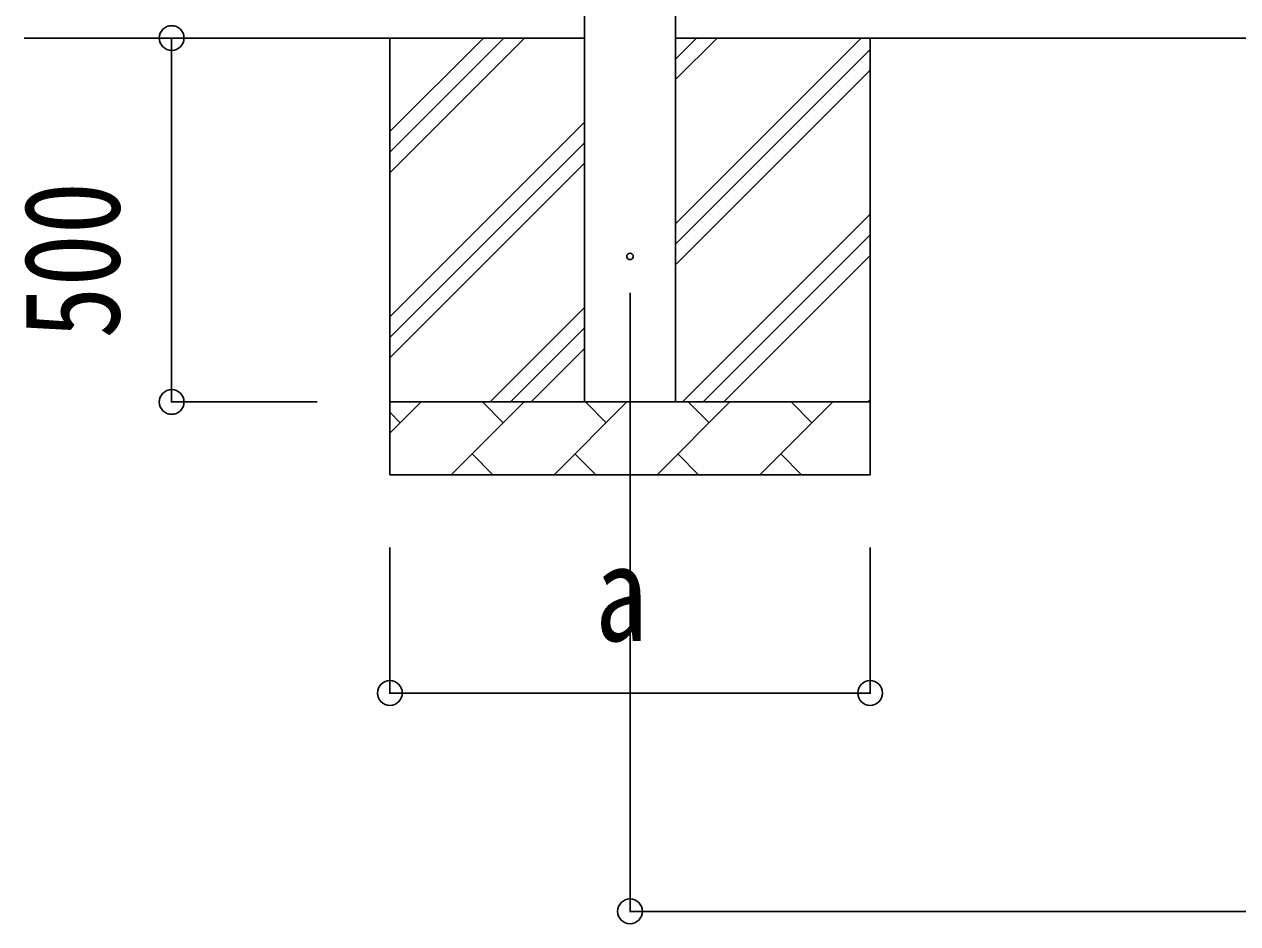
# Model space of a CAD drawing. Units: millimetres, scale not verified. Extents: x -16820 to 16820, y -11880 to 11880.
# Drawn here: x -15407 to -13740, y -6417 to -5181 of the extents above; entities that cross this region are included whole.
import ezdxf
from ezdxf.enums import TextEntityAlignment as Align

# ---------------------------------------------------------------- set-up
doc = ezdxf.new("R2010")
doc.units = ezdxf.units.MM
doc.header["$LTSCALE"] = 50
for name, color, linetype in [('0-4_YKK_12', 2, 'Continuous'), ('0-5_YKK_13', 4, 'Continuous'), ('0-6_YKK_A1', 4, 'Continuous'), ('0-7_YKK_D', 6, 'Continuous')]:
    doc.layers.add(name, color=color, linetype=linetype)
doc.styles.add('ＭＳ ゴシック', font='')
doc.styles.get('ＭＳ ゴシック').set_extended_font_data('MS Gothic')

msp = doc.modelspace()

# ---------------------------------------------------------------- linework, layer by layer
at = {"layer": '0-4_YKK_12'}
msp.add_line((-14574.92, -5550), (-14574.92, -6050), dxfattribs=at)
at = {"layer": '0-5_YKK_13'}
msp.add_circle((-14574.92, -5500), 4.5, dxfattribs=at)
at = {"layer": '0-6_YKK_A1'}
for p, q in [((-14637.42, -5700), (-14637.42, -2900)), ((-14512.42, -2900), (-14512.42, -5700)), ((-14637.42, -5200), (-15407.42, -5200)), ((-14904.92, -5200), (-14904.92, -5800)), ((-14904.92, -5385.05), (-14719.87, -5200)), ((-14904.92, -5356.77), (-14748.15, -5200)), ((-14904.92, -5328.48), (-14776.44, -5200)), ((-11764.42, -5200), (-14512.42, -5200)), ((-14512.42, -5455.1), (-14257.32, -5200)), ((-14512.42, -5257.11), (-14455.31, -5200)), ((-14512.42, -5228.82), (-14483.6, -5200)), ((-14244.92, -5200), (-14244.92, -5800)), ((-14512.42, -5483.38), (-14244.92, -5215.88)), ((-14512.42, -5511.67), (-14244.92, -5244.17)), ((-14904.92, -5583.04), (-14637.42, -5315.54)), ((-14904.92, -5611.32), (-14637.42, -5343.82)), ((-14904.92, -5639.61), (-14637.42, -5372.11)), ((-14502.76, -5700), (-14244.92, -5442.16)), ((-14474.48, -5700), (-14244.92, -5470.44)), ((-14446.19, -5700), (-14244.92, -5498.73)), ((-14767.32, -5700), (-14637.42, -5570.1)), ((-14739.04, -5700), (-14637.42, -5598.38)), ((-14710.75, -5700), (-14637.42, -5626.67)), ((-14904.92, -5700), (-14244.92, -5700)), ((-14904.92, -5742.89), (-14862.03, -5700)), ((-14820.61, -5800), (-14720.61, -5700)), ((-14749.16, -5728.55), (-14777.71, -5700)), ((-14679.18, -5800), (-14579.18, -5700)), ((-14607.74, -5728.55), (-14636.29, -5700)), ((-14537.76, -5800), (-14437.76, -5700)), ((-14466.32, -5728.55), (-14494.87, -5700)), ((-14396.34, -5800), (-14296.34, -5700)), ((-14324.9, -5728.55), (-14353.45, -5700)), ((-14248.21, -5700), (-14244.92, -5696.72)), ((-14890.58, -5728.55), (-14904.92, -5714.21)), ((-14792.05, -5771.45), (-14763.5, -5800)), ((-14650.63, -5771.45), (-14622.08, -5800)), ((-14509.21, -5771.45), (-14480.66, -5800)), ((-14367.79, -5771.45), (-14339.24, -5800)), ((-14244.92, -5800), (-14904.92, -5800))]:
    msp.add_line(p, q, dxfattribs=at)
at = {"layer": '0-7_YKK_D'}
for p, q in [((-15204.92, -5700), (-15204.92, -5200)), ((-15004.92, -5700), (-15205.92, -5700)), ((-14904.92, -5900), (-14904.92, -6101)), ((-14574.92, -5900), (-14574.92, -6401)), ((-14244.92, -5900), (-14244.92, -6101)), ((-14244.92, -6100), (-14904.92, -6100)), ((-14574.92, -6400), (-11701.92, -6400))]:
    msp.add_line(p, q, dxfattribs=at)
for centre in [(-15204.92, -5200), (-15204.92, -5700), (-14904.92, -6100), (-14244.92, -6100), (-14574.92, -6400)]:
    msp.add_circle(centre, 17, dxfattribs=at)

# ---------------------------------------------------------------- texts
at = {"layer": '0-7_YKK_D', "style": 'ＭＳ ゴシック', "width": 0.8}
msp.add_text('500', height=132, rotation=90, dxfattribs=at).set_placement((-15236.92, -5613.2), align=Align.BOTTOM_LEFT)
msp.add_text('a', height=132, dxfattribs=at).set_placement((-14622.92, -6068), align=Align.BOTTOM_LEFT)

doc.saveas('drawing.dxf')
